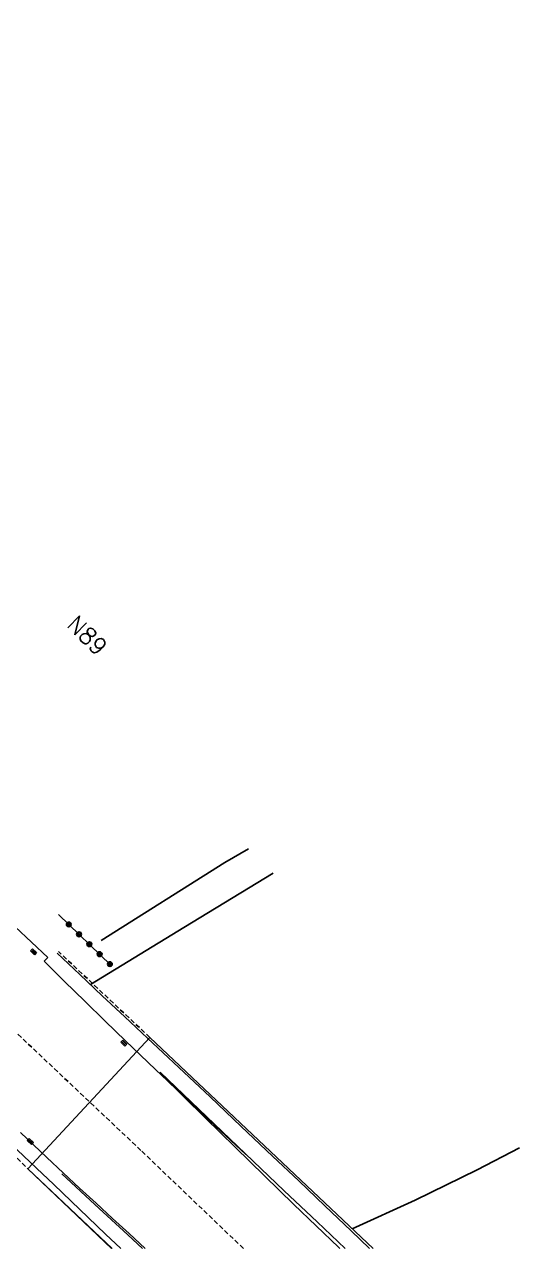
# Model space of a CAD drawing. Header units: millimetres. Extents: x 200000 to 201001, y 52999 to 54001.
# Drawn here: x 200662 to 200714, y 53000 to 53128.3 of the extents above; entities that cross this region are included whole.
import ezdxf
from ezdxf.enums import TextEntityAlignment as Align

# ---------------------------------------------------------------- set-up
doc = ezdxf.new("R2010")
doc.units = ezdxf.units.MM
doc.linetypes.add('DASHED', pattern=[0.75, 0.5, -0.25])
doc.layers.get('0').update_dxf_attribs({"linetype": 'CONTINUOUS'})
for name, color, linetype in [('W0001', 6, 'DASHED'), ('W0008', 7, 'CONTINUOUS'), ('W0010', 4, 'CONTINUOUS'), ('W0112', 1, 'DASHED'), ('W0120', 7, 'CONTINUOUS'), ('W0211', 2, 'CONTINUOUS'), ('W0214', 2, 'CONTINUOUS'), ('W0323', 7, 'CONTINUOUS'), ('W0330', 7, 'CONTINUOUS'), ('W0333', 7, 'CONTINUOUS'), ('W0401', 7, 'CONTINUOUS'), ('W0989', 7, 'CONTINUOUS')]:
    doc.layers.add(name, color=color, linetype=linetype)
doc.styles.get("Standard").update_dxf_attribs({"font": 'romans.shx', "width": 0.85})

# ---------------------------------------------------------------- blocks, each defined once
blk = doc.blocks.new('T401')
for p, q in [((-0.3, 0.3), (0, 0.3)), ((-0.3, -0.25), (-0.3, 0.3)), ((-0.3, 0.15), (0, 0.15)), ((-0.3, 0), (0, 0)), ((0, 0.3), (0, -0.25)), ((-0.3, -0.15), (0, -0.15)), ((-0.3, -0.25), (-0.3, -0.3)), ((-0.3, -0.3), (0, -0.3)), ((0, -0.3), (0, -0.25))]:
    blk.add_line(p, q)
blk = doc.blocks.new('t323o')
at = {"color": 0, "linetype": 'Continuous'}
for radius in [0.25, 0.15]:
    blk.add_circle((0, 0), radius, dxfattribs=at)

msp = doc.modelspace()

# ---------------------------------------------------------------- linework, layer by layer
at = {"layer": 'W0001'}
msp.add_lwpolyline([(200685, 53000), (200674.23, 53010.29), (200650.5, 53032.68), (200625.5, 53058.45), (200606.97, 53081.32), (200590.61, 53108.72), (200581.87, 53128.33)], dxfattribs=at)
at = {"layer": 'W0008'}
for points in [[(200664.45, 53030.5), (200661.02, 53033.74)], [(200664.07, 53030.11), (200664.45, 53030.5)], [(200685.24, 53009.86), (200682.08, 53012.82), (200678.92, 53015.8), (200675.77, 53018.78), (200672.63, 53021.78), (200670.48, 53023.85), (200668.33, 53025.93), (200666.2, 53028.01), (200664.07, 53030.11)], [(200676.38, 53018.21), (200681.01, 53013.66), (200685.65, 53009.14), (200690.3, 53004.63), (200694.98, 53000.13), (200695.12, 53000)], [(200661.6, 53012.18), (200664.37, 53009.55), (200666.08, 53007.94), (200667.8, 53006.34), (200669.53, 53004.74), (200671.26, 53003.15), (200672.99, 53001.56), (200674.67, 53000)]]:
    msp.add_lwpolyline(points, dxfattribs=at)
at = {"layer": 'W0010'}
for points in [[(200698.23, 53000), (200696.29, 53001.86), (200693.55, 53004.48), (200690.8, 53007.09), (200688.05, 53009.7), (200684.77, 53012.8), (200681.49, 53015.89), (200678.2, 53018.98), (200674.92, 53022.06), (200672.55, 53024.29), (200670.18, 53026.51), (200667.81, 53028.73), (200665.44, 53030.96)], [(200652.55, 53018.65), (200655.23, 53016.09), (200657.91, 53013.54), (200660.59, 53010.98), (200663.27, 53008.43), (200665.08, 53006.7), (200666.9, 53004.97), (200668.71, 53003.25), (200670.53, 53001.52), (200672.13, 53000)], [(200676.26, 53018.49), (200679.51, 53015.38), (200682.76, 53012.27), (200686.01, 53009.16), (200689.27, 53006.06), (200692.73, 53002.79), (200695.68, 53000)], [(200674.39, 53000), (200672.86, 53001.42), (200669.39, 53004.63), (200665.92, 53007.83)]]:
    msp.add_lwpolyline(points, dxfattribs=at)
at = {"layer": 'W0112'}
for points in [[(200675.17, 53022.13), (200665.57, 53031.15)], [(200652.69, 53017.88), (200662.37, 53008.35)]]:
    msp.add_lwpolyline(points, dxfattribs=at)
at = {"layer": 'W0120'}
for points in [[(200675.17, 53022.13), (200698.62, 53000)], [(200671.23, 53000), (200662.37, 53008.35)], [(200671.14, 53000), (200662.37, 53008.35)]]:
    msp.add_lwpolyline(points, dxfattribs=at)
at = {"layer": 'W0211'}
msp.add_lwpolyline([(200688.11, 53039.36), (200678.75, 53033.65), (200668.93, 53027.68)], dxfattribs=at)
at = {"layer": 'W0214'}
msp.add_lwpolyline([(200696.42, 53002.07), (200703.02, 53005.07), (200709.54, 53008.24), (200713.98, 53010.56)], dxfattribs=at)
at = {"layer": 'W0323'}
msp.add_lwpolyline([(200665.58, 53035.03), (200671.08, 53029.72)], dxfattribs=at)
at = {"layer": 'W0330'}
msp.add_lwpolyline([(200670.07, 53032.28), (200683.03, 53040.48), (200685.53, 53041.91)], dxfattribs=at)
at = {"layer": 'W0333'}
msp.add_lwpolyline([(200662.37, 53008.35), (200675.17, 53022.13)], dxfattribs=at)

# ---------------------------------------------------------------- block references
at = {"layer": 'W0323', "rotation": 316.0192391805827}
for p in [(200666.66, 53033.98), (200667.74, 53032.94), (200668.82, 53031.9), (200669.9, 53030.86), (200670.98, 53029.82)]:
    msp.add_blockref('t323o', p, dxfattribs=at)
at = {"layer": 'W0401'}
for p, rotation in [((200663.06, 53031.23), 46.66810442965654), ((200672.55, 53021.64), 46.21616447265513), ((200662.52, 53011.11), 226.3507788497741)]:
    msp.add_blockref('T401', p, dxfattribs=dict(at, rotation=rotation))

# ---------------------------------------------------------------- texts
at = {"layer": 'W0989'}
msp.add_text('N89', height=1.75, rotation=315.4488, dxfattribs=at).set_placement((200668.61, 53064.28), align=Align.MIDDLE_CENTER)

doc.saveas('drawing.dxf')
